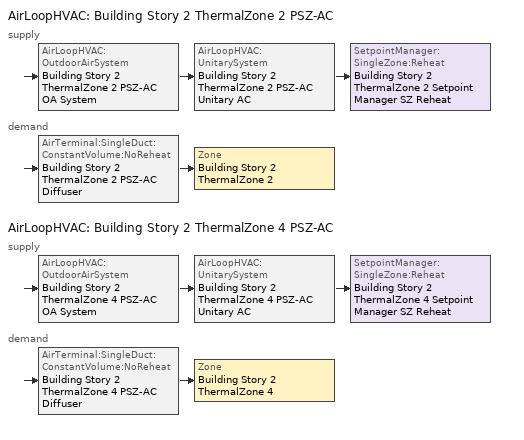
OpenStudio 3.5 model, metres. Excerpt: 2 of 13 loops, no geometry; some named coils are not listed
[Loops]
AirLoopHVAC 'Building Story 2 ThermalZone 2 PSZ-AC'
 supply: AirLoopHVAC:OutdoorAirSystem 'Building Story 2 ThermalZone 2 PSZ-AC OA System' > AirLoopHVAC:UnitarySystem 'Building Story 2 ThermalZone 2 PSZ-AC Unitary AC' > SetpointManager:SingleZone:Reheat 'Building Story 2 ThermalZone 2 Setpoint Manager SZ Reheat'
 demand: AirTerminal:SingleDuct:ConstantVolume:NoReheat 'Building Story 2 ThermalZone 2 PSZ-AC Diffuser' > Zone 'Building Story 2 ThermalZone 2'
AirLoopHVAC 'Building Story 2 ThermalZone 4 PSZ-AC'
 supply: AirLoopHVAC:OutdoorAirSystem 'Building Story 2 ThermalZone 4 PSZ-AC OA System' > AirLoopHVAC:UnitarySystem 'Building Story 2 ThermalZone 4 PSZ-AC Unitary AC' > SetpointManager:SingleZone:Reheat 'Building Story 2 ThermalZone 4 Setpoint Manager SZ Reheat'
 demand: AirTerminal:SingleDuct:ConstantVolume:NoReheat 'Building Story 2 ThermalZone 4 PSZ-AC Diffuser' > Zone 'Building Story 2 ThermalZone 4'
[Sizing:Zone] Zone Cooling Design Supply Air Temperature Input Method=SupplyAirTemperature; Zone Cooling Design Supply Air Temperature {C}=12.7778; Zone Cooling Design Supply Air Temperature Difference {deltaC}=11.11; Zone Heating Design Supply Air Temperature Input Method=SupplyAirTemperature; Zone Heating Design Supply Air Temperature {C}=50; Zone Heating Design Supply Air Temperature Difference {deltaC}=11.11; Zone Cooling Design Supply Air Humidity Ratio {kg-H2O/kg-air}=0.0085; Zone Heating Design Supply Air Humidity Ratio {kg-H2O/kg-air}=0.008; Cooling Design Air Flow Method=DesignDay; Heating Design Air Flow Method=DesignDay; Account for Dedicated Outdoor Air System=No; Dedicated Outdoor Air System Control Strategy=NeutralSupplyAir; Dedicated Outdoor Air Low Setpoint Temperature for Design {C}=autosize; Dedicated Outdoor Air High Setpoint Temperature for Design {C}=autosize; Zone Load Sizing Method=Sensible Load Only No Latent Load; Zone Latent Cooling Design Supply Air Humidity Ratio Input Method=HumidityRatioDifference; Zone Cooling Design Supply Air Humidity Ratio Difference {kgWater/kgDryAir}=0.005; Zone Latent Heating Design Supply Air Humidity Ratio Input Method=HumidityRatioDifference; Zone Humidification Design Supply Air Humidity Ratio Difference {kgWater/kgDryAir}=0.005
Building Story 2 ThermalZone 2; Building Story 2 ThermalZone 4
[Zone equipment]
Building Story 2 ThermalZone 2: Building Story 2 ThermalZone 2 PSZ-AC Diffuser
Building Story 2 ThermalZone 4: Building Story 2 ThermalZone 4 PSZ-AC Diffuser
[AirLoopHVAC] Design Supply Air Flow Rate {m3/s}=autosize; Design Return Air Flow Fraction of Supply Air Flow=1
Name | Availability Schedule
Building Story 2 ThermalZone 2 PSZ-AC | Building Story 2 ThermalZone 2 PSZ-AC Occ Sch
Building Story 2 ThermalZone 4 PSZ-AC | Building Story 2 ThermalZone 4 PSZ-AC Occ Sch
[Sizing:System] Type of Load to Size On=Sensible; Design Outdoor Air Flow Rate {m3/s}=Autosize; Central Heating Maximum System Air Flow Ratio=1; Preheat Design Temperature {C}=7.22222; Preheat Design Humidity Ratio {kg-H2O/kg-Air}=0.008; Precool Design Temperature {C}=12.7778; Precool Design Humidity Ratio {kg-H2O/kg-Air}=0.008; Central Cooling Design Supply Air Temperature {C}=12.7778; Central Heating Design Supply Air Temperature {C}=50; Sizing Option=Coincident; 100% Outdoor Air in Cooling=No; 100% Outdoor Air in Heating=No; Central Cooling Design Supply Air Humidity Ratio {kg-H2O/kg-Air}=0.0085; Central Heating Design Supply Air Humidity Ratio {kg-H2O/kg-Air}=0.008; Cooling Design Air Flow Method=DesignDay; Heating Design Air Flow Method=DesignDay; System Outdoor Air Method=ZoneSum; Zone Maximum Outdoor Air Fraction=1; Cooling Supply Air Flow Rate Per Floor Area {m3/s-m2}=0.00996765; Cooling Fraction of Autosized Cooling Supply Air Flow Rate=1; Cooling Supply Air Flow Rate Per Unit Cooling Capacity {m3/s-W}=3.94755e-05; Heating Supply Air Flow Rate Per Floor Area {m3/s-m2}=0.00996765; Heating Fraction of Autosized Heating Supply Air Flow Rate=1; Heating Fraction of Autosized Cooling Supply Air Flow Rate=1; Heating Supply Air Flow Rate Per Unit Heating Capacity {m3/s-W}=3.15882e-05; Cooling Design Capacity Method=CoolingDesignCapacity; Cooling Design Capacity {W}=autosize; Cooling Design Capacity Per Floor Area {W/m2}=234.7; Fraction of Autosized Cooling Design Capacity=1; Heating Design Capacity Method=HeatingDesignCapacity; Heating Design Capacity {W}=autosize; Heating Design Capacity Per Floor Area {W/m2}=157; Fraction of Autosized Heating Design Capacity=1; Central Cooling Capacity Control Method=OnOff; Occupant Diversity=autosize
Building Story 2 ThermalZone 2 PSZ-AC; Building Story 2 ThermalZone 4 PSZ-AC
[SetpointManager:SingleZone:Reheat] Minimum Supply Air Temperature {C}=12.7778; Maximum Supply Air Temperature {C}=50
Name | Control Zone | Setpoint Node or NodeList
Building Story 2 ThermalZone 2 Setpoint Manager SZ Reheat | Building Story 2 ThermalZone 2 | Building Story 2 ThermalZone 2 PSZ-AC Supply Outlet Node
Building Story 2 ThermalZone 4 Setpoint Manager SZ Reheat | Building Story 2 ThermalZone 4 | Building Story 2 ThermalZone 4 PSZ-AC Supply Outlet Node
[Coil:Heating:Electric] Availability Schedule=Always On Discrete; Efficiency=1
Building Story 2 ThermalZone 2 PSZ-AC Electric Backup Htg Coil; Building Story 2 ThermalZone 4 PSZ-AC Electric Backup Htg Coil
[Coil:Cooling:DX:SingleSpeed] Availability Schedule=Always On Discrete; Rated Total Cooling Capacity {W}=autosize; Rated Sensible Heat Ratio=autosize; Rated Air Flow Rate {m3/s}=autosize; Rated Evaporator Fan Power Per Volume Flow Rate 2017 {W/(m3/s)}=773.3; Rated Evaporator Fan Power Per Volume Flow Rate 2023 {W/(m3/s)}=934.4; Total Cooling Capacity Function of Temperature Curve=PSZ-AC_Unitary_PackagecoolCapFT; Total Cooling Capacity Function of Flow Fraction Curve=PSZ-AC_Unitary_PackagecoolFFF; Energy Input Ratio Function of Temperature Curve=PSZ-AC DX Unitary Package EIRFT; Energy Input Ratio Function of Flow Fraction Curve=PSZ-AC_Unitary_PackagecoolEIRFFF; Part Load Fraction Correlation Curve=PSZ-AC_Unitary_PackagecoolPLR; Minimum Outdoor Dry-Bulb Temperature for Compressor Operation {C}=-25; Nominal Time for Condensate Removal to Begin {s}=0; Ratio of Initial Moisture Evaporation Rate and Steady State Latent Capacity=0; Maximum Cycling Rate {cycles/hr}=0; Latent Capacity Time Constant {s}=0; Condenser Type=AirCooled; Evaporative Condenser Effectiveness=0.9; Evaporative Condenser Air Flow Rate {m3/s}=autosize; Evaporative Condenser Pump Rated Power Consumption {W}=autosize; Crankcase Heater Capacity {W}=0; Maximum Outdoor Dry-Bulb Temperature for Crankcase Heater Operation {C}=10; Basin Heater Capacity {W/K}=0; Basin Heater Setpoint Temperature {C}=2
Name | Rated COP {W/W}
Building Story 2 ThermalZone 2 PSZ-AC 1spd DX AC Clg Coil 61kBtu/hr 14.0SEER | 4.11713
Building Story 2 ThermalZone 4 PSZ-AC 1spd DX AC Clg Coil 73kBtu/hr 11.0EER | 3.79883
[Fan:OnOff] Availability Schedule=Always On Discrete; Pressure Rise {Pa}=622.722; Maximum Flow Rate {m3/s}=autosize; Motor In Airstream Fraction=1
Name | Fan Total Efficiency | Motor Efficiency | Fan Power Ratio Function of Speed Ratio Curve | Fan Efficiency Ratio Function of Speed Ratio Curve
Building Story 2 ThermalZone 2 PSZ-AC Fan | 0.55575 | 0.855 | Fan On Off Power Curve 8 | Fan On Off Efficiency Curve 8
Building Story 2 ThermalZone 4 PSZ-AC Fan | 0.56225 | 0.865 | Fan On Off Power Curve 9 | Fan On Off Efficiency Curve 9
[AirLoopHVAC:UnitarySystem] Control Type=Load; Dehumidification Control Type=None; Availability Schedule=Always On Discrete; Fan Placement=DrawThrough; DX Heating Coil Sizing Ratio=1; Use DOAS DX Cooling Coil=No; DOAS DX Cooling Coil Leaving Minimum Air Temperature {C}=2; Latent Load Control=SensibleOnlyLoadControl; Supply Air Flow Rate During Cooling Operation {m3/s}=Autosize; Supply Air Flow Rate During Heating Operation {m3/s}=Autosize; Supply Air Flow Rate When No Cooling or Heating is Required {m3/s}=Autosize; Maximum Supply Air Temperature {C}=80; Maximum Outdoor Dry-Bulb Temperature for Supplemental Heater Operation {C}=21; Maximum Cycling Rate {cycles/hr}=2.5; Heat Pump Time Constant {s}=60; Fraction of On-Cycle Power Use=0.01; Heat Pump Fan Delay Time {s}=60; Ancilliary On-Cycle Electric Power {W}=0; Ancilliary Off-Cycle Electric Power {W}=0
Name | Controlling Zone or Thermostat Location | Supply Fan | Supply Air Fan Operating Mode Schedule | Heating Coil | Cooling Coil | Supplemental Heating Coil
Building Story 2 ThermalZone 2 PSZ-AC Unitary AC | Building Story 2 ThermalZone 2 | Building Story 2 ThermalZone 2 PSZ-AC Fan | Building Story 2 ThermalZone 2 PSZ-AC Occ Sch | Building Story 2 ThermalZone 2 PSZ-AC Water Htg Coil | Building Story 2 ThermalZone 2 PSZ-AC 1spd DX AC Clg Coil 61kBtu/hr 14.0SEER | Building Story 2 ThermalZone 2 PSZ-AC Electric Backup Htg Coil
Building Story 2 ThermalZone 4 PSZ-AC Unitary AC | Building Story 2 ThermalZone 4 | Building Story 2 ThermalZone 4 PSZ-AC Fan | Building Story 2 ThermalZone 4 PSZ-AC Occ Sch | Building Story 2 ThermalZone 4 PSZ-AC Water Htg Coil | Building Story 2 ThermalZone 4 PSZ-AC 1spd DX AC Clg Coil 73kBtu/hr 11.0EER | Building Story 2 ThermalZone 4 PSZ-AC Electric Backup Htg Coil
[Controller:OutdoorAir] Minimum Outdoor Air Flow Rate {m3/s}=autosize; Maximum Outdoor Air Flow Rate {m3/s}=Autosize; Economizer Control Type=DifferentialDryBulb; Economizer Control Action Type=ModulateFlow; Lockout Type=LockoutWithHeating; Minimum Limit Type=FixedMinimum; High Humidity Control=No; Heat Recovery Bypass Control Type=BypassWhenWithinEconomizerLimits
Name | Minimum Outdoor Air Schedule | Maximum Fraction of Outdoor Air Schedule | Controller Mechanical Ventilation
Building Story 2 ThermalZone 2 PSZ-AC OA System Controller | Building Story 2 ThermalZone 2 PSZ-AC Occ Sch | BuildingStory2ThermalZone2PSZACmaxOASch | Controller Mechanical Ventilation 9
Building Story 2 ThermalZone 4 PSZ-AC OA System Controller | Building Story 2 ThermalZone 4 PSZ-AC Occ Sch | BuildingStory2ThermalZone4PSZACmaxOASch | Controller Mechanical Ventilation 10
[Controller:MechanicalVentilation] Availability Schedule=Always On Discrete
Controller Mechanical Ventilation 9; Controller Mechanical Ventilation 10
[AirLoopHVAC:OutdoorAirSystem]
Name | Controller
Building Story 2 ThermalZone 2 PSZ-AC OA System | Building Story 2 ThermalZone 2 PSZ-AC OA System Controller
Building Story 2 ThermalZone 4 PSZ-AC OA System | Building Story 2 ThermalZone 4 PSZ-AC OA System Controller
[AirTerminal:SingleDuct:ConstantVolume:NoReheat] Availability Schedule=Always On Discrete; Maximum Air Flow Rate {m3/s}=AutoSize
Building Story 2 ThermalZone 2 PSZ-AC Diffuser; Building Story 2 ThermalZone 4 PSZ-AC Diffuser
[SetpointManager:OutdoorAirPretreat] Minimum Setpoint Temperature {C}=-99; Maximum Setpoint Temperature {C}=99; Minimum Setpoint Humidity Ratio {kgWater/kgDryAir}=1e-05; Maximum Setpoint Humidity Ratio {kgWater/kgDryAir}=1
Setpoint Manager Outdoor Air Pretreat 1; Setpoint Manager Outdoor Air Pretreat 2
[Schedule:Ruleset]
Name | Default Day Schedule | Summer Design Day Schedule | Winter Design Day Schedule
Building Story 2 ThermalZone 2 PSZ-AC Occ Sch | Building Story 2 ThermalZone 2 PSZ-AC Occ Sch Default | Building Story 2 ThermalZone 2 PSZ-AC Occ Sch Summer Design Day | Building Story 2 ThermalZone 2 PSZ-AC Occ Sch Winter Design Day
BuildingStory2ThermalZone2PSZACmaxOASch | BuildingStory2ThermalZone2PSZACmaxOASchDefault
Building Story 2 ThermalZone 4 PSZ-AC Occ Sch | Building Story 2 ThermalZone 4 PSZ-AC Occ Sch Default | Building Story 2 ThermalZone 4 PSZ-AC Occ Sch Summer Design Day | Building Story 2 ThermalZone 4 PSZ-AC Occ Sch Winter Design Day
BuildingStory2ThermalZone4PSZACmaxOASch | BuildingStory2ThermalZone4PSZACmaxOASchDefault
[Schedule:Day]
Building Story 2 ThermalZone 2 PSZ-AC Occ Sch Default; Building Story 2 ThermalZone 4 PSZ-AC Occ Sch Default: 9, 30, 0, 15, 30, 1, 24, 0, 0
Building Story 2 ThermalZone 2 PSZ-AC Occ Sch Winter Design Day; Building Story 2 ThermalZone 2 PSZ-AC Occ Sch Summer Design Day; Building Story 2 ThermalZone 4 PSZ-AC Occ Sch Winter Design Day; Building Story 2 ThermalZone 4 PSZ-AC Occ Sch Summer Design Day: 24, 0, 1
Building Story 2 ThermalZone 2 PSZ-AC Occ Sch Sunday; Building Story 2 ThermalZone 4 PSZ-AC Occ Sch Sunday: 9, 30, 0, 16, 0, 1, 24, 0, 0
BuildingStory2ThermalZone2PSZACmaxOASchDefault; BuildingStory2ThermalZone4PSZACmaxOASchDefault: 24, 0, 0.7
[Schedule:Rule] Rule Order=0; Apply Sunday=Yes; Apply Saturday=Yes; Date Specification Type=DateRange; Start Month=1; Start Day=1; End Month=12; End Day=31
Name | Schedule Ruleset | Day Schedule
Building Story 2 ThermalZone 2 PSZ-AC Occ Sch Sunday Rule | Building Story 2 ThermalZone 2 PSZ-AC Occ Sch | Building Story 2 ThermalZone 2 PSZ-AC Occ Sch Sunday
Building Story 2 ThermalZone 4 PSZ-AC Occ Sch Sunday Rule | Building Story 2 ThermalZone 4 PSZ-AC Occ Sch | Building Story 2 ThermalZone 4 PSZ-AC Occ Sch Sunday
[Schedule:Constant]
Always On Discrete: Value=1
[Curve:Biquadratic] Minimum Value of x=12.77778; Maximum Value of x=23.88889; Minimum Value of y=21.11111; Maximum Value of y=46.11111
Name | Coefficient1 Constant | Coefficient2 x | Coefficient3 x**2 | Coefficient4 y | Coefficient5 y**2 | Coefficient6 x*y
PSZ-AC_Unitary_PackagecoolCapFT | 0.766956 | 0.0107756 | -4.14703e-05 | 0.00134961 | -0.000261144 | 0.000457488
PSZ-AC DX Unitary Package EIRFT | 0.297145 | 0.0430933 | -0.000748766 | 0.00597727 | 0.000482112 | -0.000956448
[Curve:Quadratic]
Name | Coefficient1 Constant | Coefficient2 x | Coefficient3 x**2 | Minimum Value of x | Maximum Value of x
PSZ-AC_Unitary_PackagecoolFFF | 0.8 | 0.2 | 0 | 0.5 | 1.5
PSZ-AC_Unitary_PackagecoolEIRFFF | 1.156 | -0.1816 | 0.0256 | 0.5 | 1.5
PSZ-AC_Unitary_PackagecoolPLR | 0.75 | 0.25 | 0 | 0 | 1
[Curve:Exponent] Coefficient1 Constant=1; Coefficient2 Constant=0; Coefficient3 Constant=0; Minimum Value of x=0; Maximum Value of x=1
Fan On Off Power Curve 8; Fan On Off Power Curve 9
[Curve:Cubic] Coefficient1 Constant=1; Coefficient2 x=0; Coefficient3 x**2=0; Coefficient4 x**3=0; Minimum Value of x=0; Maximum Value of x=1
Fan On Off Efficiency Curve 8; Fan On Off Efficiency Curve 9
